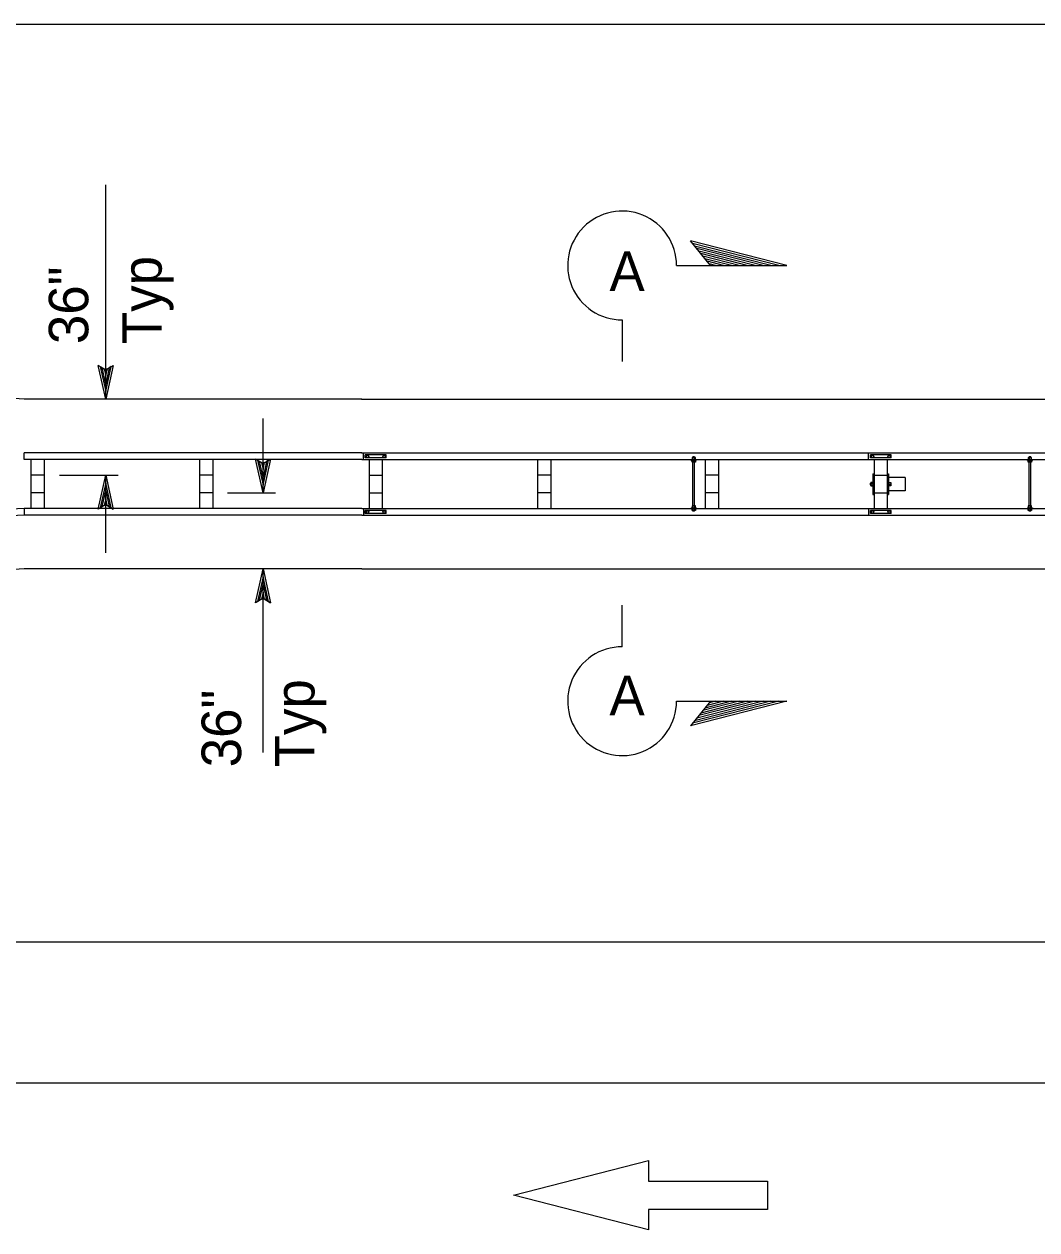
# Model space of a CAD drawing. Extents: x -894 to 866, y -472 to 714.
# Drawn here: x 112.1 to 291.6, y 198.9 to 412.4 of the extents above; entities that cross this region are included whole.
import ezdxf

# ---------------------------------------------------------------- set-up
doc = ezdxf.new("R2010")
doc.units = 0
for name, color, linetype in [('pp_PRESENTATION', 7, 'Continuous'), ('rd_ES', 7, 'Continuous'), ('rd_ETW', 7, 'Continuous'), ('tcd_MISC', 7, 'Continuous'), ('tcd_RAILING', 7, 'Continuous'), ('tcd_RAILING-anno', 7, 'Continuous')]:
    doc.layers.add(name, color=color, linetype=linetype)

msp = doc.modelspace()

# ---------------------------------------------------------------- linework, layer by layer
at = {"layer": 'pp_PRESENTATION'}
for p, q in [((247.25, 369.69), (230.19, 374.03)), ((233.71, 369.68), (230.19, 374.03)), ((245.84, 369.69), (230.55, 373.57)), ((244.44, 369.69), (230.92, 373.12)), ((243.04, 369.69), (231.29, 372.67)), ((241.64, 369.69), (231.65, 372.22)), ((240.24, 369.68), (232.02, 371.77)), ((227.71, 369.68), (247.25, 369.69)), ((238.83, 369.68), (232.38, 371.32)), ((237.43, 369.68), (232.75, 370.87)), ((236.03, 369.68), (233.11, 370.42)), ((234.62, 369.68), (233.48, 369.97)), ((218.07, 360.02), (218.08, 352.69)), ((218.07, 302.15), (218.08, 309.49)), ((227.71, 292.5), (247.25, 292.49)), ((233.71, 292.5), (230.19, 288.15)), ((247.25, 292.49), (230.19, 288.15)), ((245.84, 292.49), (230.55, 288.6)), ((244.44, 292.49), (230.92, 289.05)), ((243.04, 292.49), (231.29, 289.5)), ((241.64, 292.49), (231.65, 289.95)), ((240.24, 292.49), (232.02, 290.4)), ((238.83, 292.49), (232.38, 290.85)), ((237.43, 292.49), (232.75, 291.3)), ((236.03, 292.49), (233.11, 291.75)), ((234.62, 292.5), (233.48, 292.2)), ((198.84, 205.01), (222.75, 211.15)), ((222.75, 211.15), (222.75, 207.51)), ((222.75, 207.51), (243.84, 207.51)), ((243.84, 207.51), (243.84, 205.01)), ((222.74, 198.87), (198.84, 205.01)), ((243.84, 205.01), (243.84, 202.51)), ((243.84, 202.51), (222.74, 202.51)), ((222.74, 202.51), (222.74, 198.87))]:
    msp.add_line(p, q, dxfattribs=at)
for centre, start, end in [((218.07, 369.67), 0.0432, 270.0437), ((218.07, 292.51), 89.9563, 359.9568)]:
    msp.add_arc(centre, 9.64, start, end, dxfattribs=at)
at = {"layer": 'rd_ES'}
for p, q in [((-117.19, 412.42), (468.07, 412.42)), ((-117.26, 249.91), (468.07, 249.91))]:
    msp.add_line(p, q, dxfattribs=at)
at = {"layer": 'rd_ETW'}
msp.add_line((-117.26, 224.91), (468.07, 224.91), dxfattribs=at)
at = {"layer": 'tcd_MISC'}
for p, q in [((112.56, 345.97), (-116.81, 356.64)), ((171.95, 345.97), (112.13, 345.97)), ((171.92, 345.97), (388.86, 345.97)), ((112.56, 315.96), (-116.81, 305.37)), ((171.95, 315.95), (112.13, 315.95)), ((171.95, 315.95), (388.86, 315.95))]:
    msp.add_line(p, q, dxfattribs=at)
at = {"layer": 'tcd_RAILING'}
for p, q in [((171.95, 336.47), (112.13, 336.47)), ((112.13, 335.29), (112.13, 336.47)), ((171.95, 335.29), (112.13, 335.29)), ((113.33, 335.29), (113.33, 326.63)), ((115.69, 335.29), (115.69, 326.63)), ((143.2, 335.29), (143.2, 326.63)), ((145.56, 335.29), (145.56, 326.63)), ((171.92, 336.47), (325.9, 336.47)), ((171.95, 335.29), (325.9, 335.29)), ((172.24, 335.29), (172.24, 336.47)), ((176.26, 336.13), (172.57, 336.13)), ((172.57, 335.6), (172.57, 336.13)), ((176.26, 335.6), (172.57, 335.6)), ((173.27, 335.29), (173.27, 326.63)), ((175.56, 335.29), (175.56, 326.63)), ((176.26, 335.6), (176.26, 336.13)), ((203.07, 335.29), (203.07, 326.63)), ((205.43, 335.29), (205.43, 326.63)), ((230.31, 335.16), (230.31, 335.29)), ((230.46, 335.65), (230.46, 335.29)), ((231.05, 335.65), (230.46, 335.65)), ((230.9, 335.78), (230.6, 335.78)), ((230.6, 335.78), (230.6, 335.29)), ((230.9, 335.78), (230.9, 335.29)), ((231.05, 335.29), (231.05, 335.65)), ((231.19, 335.16), (231.19, 335.29)), ((232.79, 335.29), (232.79, 326.63)), ((235.15, 335.29), (235.15, 326.63)), ((261.72, 335.29), (261.72, 336.47)), ((265.74, 336.13), (262.05, 336.13)), ((262.05, 335.6), (262.05, 336.13)), ((265.74, 335.6), (262.05, 335.6)), ((262.75, 335.29), (262.75, 326.63)), ((265.04, 335.29), (265.04, 326.63)), ((265.74, 335.6), (265.74, 336.13)), ((289.87, 335.16), (289.87, 335.29)), ((290.02, 335.65), (290.02, 335.29)), ((290.61, 335.65), (290.02, 335.65)), ((290.46, 335.78), (290.16, 335.78)), ((290.16, 335.78), (290.16, 335.29)), ((290.46, 335.78), (290.46, 335.29)), ((290.61, 335.29), (290.61, 335.65)), ((290.76, 335.16), (290.76, 335.29)), ((230.31, 335.16), (230.75, 335.16)), ((230.46, 334.81), (230.46, 335.16)), ((231.05, 334.81), (230.46, 334.81)), ((230.6, 326.63), (230.6, 335.16)), ((230.75, 335.16), (231.19, 335.16)), ((230.9, 326.63), (230.9, 335.16)), ((231.05, 335.16), (231.05, 334.81)), ((289.87, 335.16), (290.31, 335.16)), ((290.02, 334.81), (290.02, 335.16)), ((290.61, 334.81), (290.02, 334.81)), ((290.16, 326.63), (290.16, 335.16)), ((290.31, 335.16), (290.76, 335.16)), ((290.46, 326.63), (290.46, 335.16)), ((290.61, 335.16), (290.61, 334.81)), ((115.69, 332.54), (113.33, 332.54)), ((145.56, 332.54), (143.2, 332.54)), ((173.27, 332.54), (175.56, 332.54)), ((205.43, 332.54), (203.07, 332.54)), ((235.15, 332.54), (232.79, 332.54)), ((262.02, 331.12), (262.02, 330.81)), ((262.02, 331.12), (262.5, 331.12)), ((262.15, 331.26), (262.15, 330.67)), ((262.5, 331.26), (262.15, 331.26)), ((262.5, 332.79), (262.5, 329.14)), ((262.5, 332.79), (262.75, 332.79)), ((262.75, 332.54), (265.04, 332.54)), ((265.04, 332.79), (265.29, 332.79)), ((265.29, 332.79), (265.29, 331.95)), ((268.19, 332.14), (265.29, 332.14)), ((265.29, 331.95), (265.29, 329.98)), ((265.29, 331.26), (265.65, 331.26)), ((265.29, 330.67), (265.29, 331.26)), ((265.65, 331.12), (265.29, 331.12)), ((265.65, 331.26), (265.65, 330.67)), ((268.19, 332.14), (268.19, 329.78)), ((115.69, 329.39), (113.33, 329.39)), ((145.56, 329.39), (143.2, 329.39)), ((173.27, 329.39), (175.56, 329.39)), ((205.43, 329.39), (203.07, 329.39)), ((235.15, 329.39), (232.79, 329.39)), ((262.02, 330.81), (262.5, 330.81)), ((262.15, 330.67), (262.5, 330.67)), ((262.5, 329.14), (262.75, 329.14)), ((262.75, 329.39), (265.04, 329.39)), ((265.04, 329.14), (265.29, 329.14)), ((265.65, 330.81), (265.29, 330.81)), ((265.65, 330.67), (265.29, 330.67)), ((265.29, 329.98), (265.29, 329.14)), ((268.19, 329.78), (265.29, 329.78)), ((230.31, 326.77), (230.75, 326.77)), ((230.31, 326.77), (230.31, 326.64)), ((230.46, 327.12), (230.46, 326.77)), ((231.05, 327.12), (230.46, 327.12)), ((230.75, 326.77), (231.19, 326.77)), ((231.05, 326.77), (231.05, 327.12)), ((231.19, 326.77), (231.19, 326.64)), ((289.87, 326.77), (290.31, 326.77)), ((289.87, 326.77), (289.87, 326.64)), ((290.02, 327.12), (290.02, 326.77)), ((290.61, 327.12), (290.02, 327.12)), ((290.31, 326.77), (290.76, 326.77)), ((290.61, 326.77), (290.61, 327.12)), ((290.76, 326.77), (290.76, 326.64)), ((112.13, 326.63), (-117.25, 316.2)), ((112.13, 325.45), (-117.25, 314.86)), ((112.13, 326.63), (112.13, 325.45)), ((171.95, 326.63), (112.13, 326.63)), ((171.95, 325.45), (112.13, 325.45)), ((171.95, 326.63), (325.9, 326.63)), ((171.95, 325.45), (325.9, 325.45)), ((172.24, 326.63), (172.24, 325.45)), ((176.26, 326.29), (172.57, 326.29)), ((172.57, 325.76), (172.57, 326.29)), ((176.26, 325.76), (172.57, 325.76)), ((176.26, 325.76), (176.26, 326.29)), ((230.46, 326.28), (230.46, 326.63)), ((231.05, 326.28), (230.46, 326.28)), ((230.6, 326.15), (230.6, 326.63)), ((230.9, 326.15), (230.6, 326.15)), ((230.9, 326.15), (230.9, 326.63)), ((231.05, 326.63), (231.05, 326.28)), ((261.72, 326.63), (261.72, 325.45)), ((265.74, 326.29), (262.05, 326.29)), ((262.05, 325.76), (262.05, 326.29)), ((265.74, 325.76), (262.05, 325.76)), ((265.74, 325.76), (265.74, 326.29)), ((290.02, 326.28), (290.02, 326.63)), ((290.61, 326.28), (290.02, 326.28)), ((290.16, 326.15), (290.16, 326.63)), ((290.46, 326.15), (290.16, 326.15)), ((290.46, 326.15), (290.46, 326.63)), ((290.61, 326.63), (290.61, 326.28))]:
    msp.add_line(p, q, dxfattribs=at)
for points in [[(172.71, 335.87), (172.82, 336.07), (173.06, 336.07), (173.17, 335.87), (173.06, 335.67), (172.82, 335.67)], [(175.66, 335.87), (175.78, 336.07), (176.01, 336.07), (176.12, 335.87), (176.01, 335.67), (175.78, 335.67)], [(262.19, 335.87), (262.3, 336.07), (262.54, 336.07), (262.65, 335.87), (262.54, 335.67), (262.3, 335.67)], [(265.14, 335.87), (265.26, 336.07), (265.49, 336.07), (265.6, 335.87), (265.49, 335.67), (265.26, 335.67)], [(172.71, 326.03), (172.82, 326.23), (173.06, 326.23), (173.17, 326.03), (173.06, 325.83), (172.82, 325.83)], [(175.66, 326.03), (175.78, 326.23), (176.01, 326.23), (176.12, 326.03), (176.01, 325.83), (175.78, 325.83)], [(262.19, 326.03), (262.3, 326.23), (262.54, 326.23), (262.65, 326.03), (262.54, 325.83), (262.3, 325.83)], [(265.14, 326.03), (265.26, 326.23), (265.49, 326.23), (265.6, 326.03), (265.49, 325.83), (265.26, 325.83)]]:
    msp.add_lwpolyline(points, close=True, dxfattribs=at)
at = {"layer": 'tcd_RAILING-anno'}
for p, q in [((126.59, 345.97), (126.59, 383.95)), ((125.26, 351.97), (125.26, 351.97)), ((127.93, 351.97), (127.93, 351.97)), ((126.59, 345.97), (126.59, 345.97)), ((154.45, 329.39), (154.45, 342.6)), ((153.12, 335.39), (153.12, 335.39)), ((155.79, 335.39), (155.79, 335.39)), ((118.37, 332.54), (128.79, 332.54)), ((126.59, 318.8), (126.59, 332.54)), ((126.59, 332.54), (126.59, 332.54)), ((148.14, 329.39), (156.66, 329.39)), ((154.45, 329.39), (154.45, 329.39)), ((125.25, 326.54), (125.25, 326.54)), ((127.92, 326.54), (127.92, 326.54)), ((154.45, 283.41), (154.45, 315.95)), ((154.45, 315.95), (154.45, 315.95)), ((153.11, 309.95), (153.11, 309.95)), ((155.78, 309.95), (155.78, 309.95))]:
    msp.add_line(p, q, dxfattribs=at)
for points in [[(127.93, 351.97), (126.59, 345.97), (125.26, 351.97), (125.61, 351.76), (126.59, 347.37), (127.57, 351.76), (127.22, 351.55), (126.59, 348.74), (125.97, 351.55), (126.32, 351.33), (126.59, 350.12), (126.87, 351.34), (126.59, 351.17), (125.26, 351.97), (126.59, 351.17)], [(155.79, 335.39), (154.45, 329.39), (153.12, 335.39), (153.48, 335.17), (154.45, 330.78), (155.44, 335.18), (155.08, 334.96), (154.46, 332.15), (153.83, 334.96), (154.19, 334.75), (154.46, 333.53), (154.73, 334.75), (154.45, 334.59), (153.12, 335.39), (154.45, 334.59)], [(125.25, 326.54), (126.59, 332.54), (127.92, 326.54), (127.57, 326.75), (126.59, 331.15), (125.6, 326.75), (125.96, 326.96), (126.59, 329.77), (127.21, 326.96), (126.86, 327.18), (126.59, 328.39), (126.31, 327.17), (126.59, 327.34), (127.92, 326.54), (126.59, 327.34)], [(153.11, 309.95), (154.45, 315.95), (155.78, 309.95), (155.43, 310.16), (154.46, 314.56), (153.47, 310.16), (153.82, 310.37), (154.45, 313.19), (155.08, 310.38), (154.72, 310.59), (154.45, 311.81), (154.18, 310.59), (154.45, 310.75), (155.78, 309.95), (154.45, 310.75)]]:
    msp.add_lwpolyline(points, close=True, dxfattribs=at)

# ---------------------------------------------------------------- texts
at = {"layer": 'pp_PRESENTATION'}
for rotation, p in [(0.0432, (215.83, 365.15)), (359.9568, (215.83, 290.03))]:
    msp.add_text('A', height=7, rotation=rotation, dxfattribs=at).set_placement(p)
at = {"layer": 'tcd_RAILING-anno'}
for s, p in [('Typ', (136.5, 355.75)), ('36"', (123.5, 355.75)), ('Typ', (163.57, 280.8)), ('36"', (150.57, 280.8))]:
    msp.add_text(s, height=7, rotation=90, dxfattribs=at).set_placement(p)

doc.saveas('drawing.dxf')
